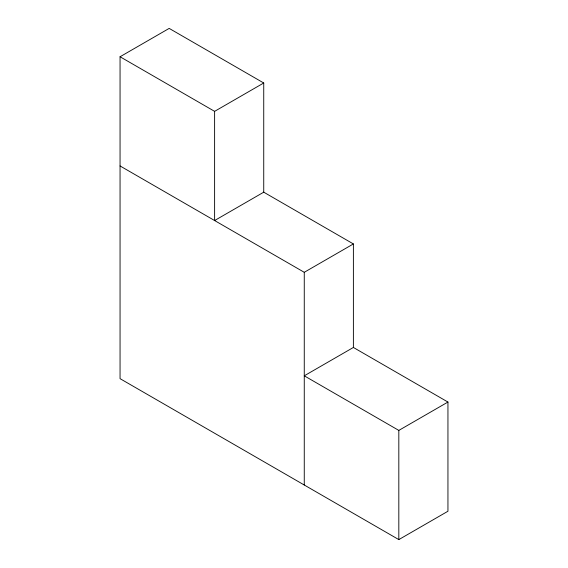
<?xml version="1.0" encoding="UTF-8"?>
<svg xmlns="http://www.w3.org/2000/svg" width="568" height="568" viewBox="0 0 568 568"><rect width="100%" height="100%" fill="white"/><g stroke="black" fill="none" stroke-linecap="round" stroke-linejoin="round"><path stroke-width="0.85" d="M120.054 56.757L169.179 28.4L263.737 82.992L263.737 192.183L214.612 220.54L214.612 111.356L120.054 56.757L120.054 378.657L398.821 539.6L447.946 511.243L447.946 402.052L353.388 347.46L304.263 375.817L398.821 430.409L447.946 402.052M214.612 111.356L263.737 82.992M120.054 165.948L304.263 272.299L353.388 243.942L353.388 347.637M263.58 192.09L353.388 243.942M398.821 430.409L398.821 539.6M304.263 272.299L304.263 485.008"/></g></svg>
